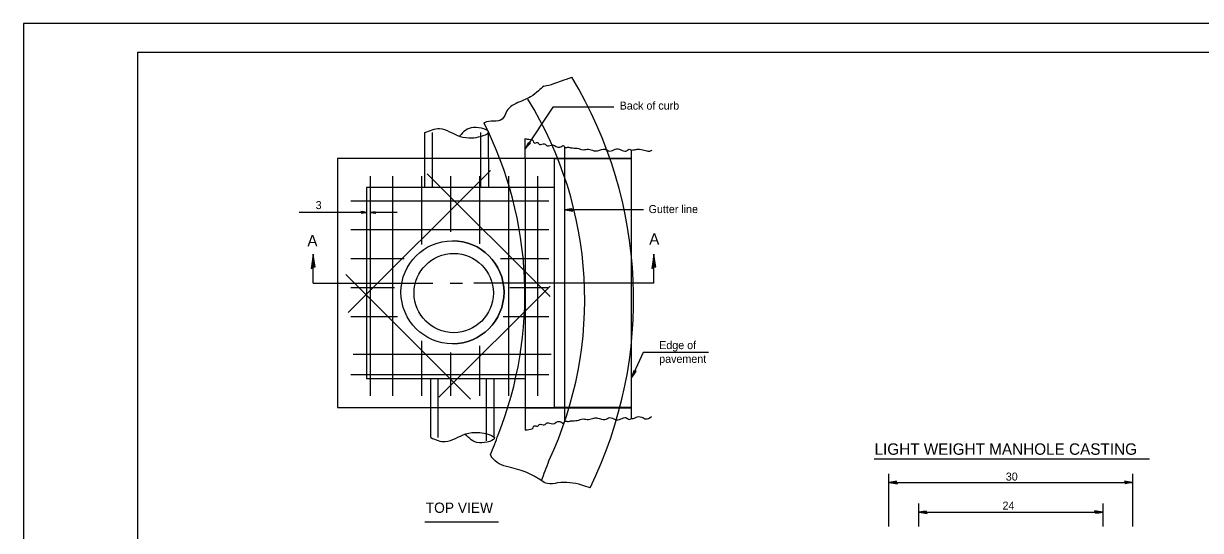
# Model space of a CAD drawing. Extents: x 0 to 2.83, y -0.1 to 1.83.
# Drawn here: x 0 to 1.716, y 1.094 to 1.833 of the extents above; entities that cross this region are included whole.
import ezdxf

# ---------------------------------------------------------------- set-up
doc = ezdxf.new("R2010")
doc.units = 0
for name, color, linetype in [('RD_Pr_Roadway_Dimensions', 7, 'Continuous'), ('RD_Pr_Roadway_Notes', 7, 'Continuous'), ('SH_General_Details', 7, 'Continuous'), ('SH_Printer_Plotting_Border', 7, 'Continuous'), ('STG_Traffic_Control', 7, 'Continuous')]:
    doc.layers.add(name, color=color, linetype=linetype)

msp = doc.modelspace()

# ---------------------------------------------------------------- linework, layer by layer
at = {"layer": 'RD_Pr_Roadway_Dimensions'}
for p, q in [((0.4999, 1.5579), (0.4017, 1.5579)), ((0.5448, 1.5579), (0.5052, 1.5579)), ((1.2616, 1.1), (1.2616, 1.1767)), ((1.6169, 1.1), (1.6169, 1.1767)), ((1.2616, 1.1642), (1.6169, 1.1642)), ((1.3049, 1.1), (1.3049, 1.1333)), ((1.5736, 1.1), (1.5736, 1.1333)), ((1.3049, 1.1207), (1.5736, 1.1207))]:
    msp.add_line(p, q, dxfattribs=at)
for points in [[(0.4923, 1.558), (0.4925, 1.5568), (0.4958, 1.5573), (0.4999, 1.5579), (0.4955, 1.5585), (0.4916, 1.5592), (0.4923, 1.558), (0.4926, 1.5572), (0.4971, 1.5579), (0.4922, 1.5587), (0.4929, 1.5578), (0.495, 1.5579), (0.493, 1.5582)], [(0.5128, 1.5577), (0.5125, 1.5589), (0.5093, 1.5584), (0.5052, 1.5579), (0.5096, 1.5572), (0.5135, 1.5566), (0.5128, 1.5577), (0.5125, 1.5585), (0.5079, 1.5579), (0.5129, 1.557), (0.5122, 1.558), (0.5101, 1.5578), (0.5121, 1.5575)], [(1.2731, 1.164), (1.2727, 1.1657), (1.2679, 1.165), (1.2616, 1.1642), (1.2683, 1.1632), (1.2741, 1.1622), (1.2731, 1.164), (1.2726, 1.1651), (1.2658, 1.1642), (1.2732, 1.1629), (1.2721, 1.1643), (1.269, 1.1641), (1.272, 1.1637)], [(1.6057, 1.1642), (1.6061, 1.1625), (1.6109, 1.1633), (1.6172, 1.1641), (1.6105, 1.165), (1.6047, 1.166), (1.6057, 1.1642), (1.6062, 1.1631), (1.613, 1.1641), (1.6056, 1.1654), (1.6066, 1.1639), (1.6098, 1.1641), (1.6068, 1.1646)], [(1.3164, 1.1206), (1.316, 1.1223), (1.3112, 1.1215), (1.3049, 1.1207), (1.3116, 1.1198), (1.3174, 1.1188), (1.3164, 1.1206), (1.3159, 1.1217), (1.3091, 1.1207), (1.3165, 1.1194), (1.3154, 1.1209), (1.3123, 1.1207), (1.3153, 1.1202)], [(1.5625, 1.121), (1.5628, 1.1193), (1.5677, 1.12), (1.5739, 1.1208), (1.5673, 1.1218), (1.5614, 1.1228), (1.5625, 1.121), (1.563, 1.1199), (1.5697, 1.1208), (1.5623, 1.1221), (1.5634, 1.1207), (1.5665, 1.1209), (1.5636, 1.1213)]]:
    msp.add_lwpolyline(points, dxfattribs=at)
at = {"layer": 'RD_Pr_Roadway_Notes'}
for p, q in [((0.7717, 1.7112), (0.7314, 1.6505)), ((0.8607, 1.7112), (0.7717, 1.7112)), ((0.9036, 1.5616), (0.7897, 1.5616)), ((0.9033, 1.3538), (0.8865, 1.3177)), ((0.9985, 1.3538), (0.9033, 1.3538)), ((1.2398, 1.1987), (1.6415, 1.1987)), ((0.5849, 1.1067), (0.6926, 1.1067))]:
    msp.add_line(p, q, dxfattribs=at)
for points in [[(0.7371, 1.6588), (0.7356, 1.6594), (0.7338, 1.6555), (0.7314, 1.6505), (0.7353, 1.6549), (0.7389, 1.6587), (0.7371, 1.6588), (0.736, 1.659), (0.7334, 1.6536), (0.738, 1.6584), (0.7364, 1.6583), (0.735, 1.6559), (0.7368, 1.6579)], [(0.7998, 1.5615), (0.7994, 1.563), (0.7952, 1.5624), (0.7897, 1.5616), (0.7955, 1.5608), (0.8007, 1.5599), (0.7998, 1.5615), (0.7993, 1.5625), (0.7934, 1.5616), (0.7999, 1.5605), (0.7989, 1.5618), (0.7962, 1.5616), (0.7988, 1.5612)], [(0.8911, 1.3262), (0.8896, 1.3266), (0.8883, 1.3224), (0.8867, 1.3172), (0.8899, 1.3221), (0.8929, 1.3264), (0.8911, 1.3262), (0.89, 1.3263), (0.8882, 1.3205), (0.892, 1.3259), (0.8904, 1.3256), (0.8894, 1.323), (0.8909, 1.3252)]]:
    msp.add_lwpolyline(points, dxfattribs=at)
at = {"layer": 'SH_General_Details'}
for p, q in [((0, 1.8333), (0, 0)), ((2.8333, 1.8333), (0, 1.8333)), ((0.5852, 1.6365), (0.5852, 1.6742)), ((0.5962, 1.5943), (0.5962, 1.6742)), ((0.6668, 1.5943), (0.6668, 1.6742)), ((0.6778, 1.6365), (0.6778, 1.6742)), ((0.7314, 1.6365), (0.7314, 1.6656)), ((0.7888, 1.6535), (0.7888, 1.2531)), ((0.8861, 1.2573), (0.8861, 1.6486)), ((0.4577, 1.6365), (0.4577, 1.2732)), ((0.8861, 1.6365), (0.4577, 1.6365)), ((0.5852, 1.5943), (0.5852, 1.6365)), ((0.6778, 1.6365), (0.6778, 1.5943)), ((0.7313, 1.6369), (0.8861, 1.6369)), ((0.7314, 1.6365), (0.7314, 1.5943)), ((0.7314, 1.6365), (0.7314, 1.2728)), ((0.7736, 1.6365), (0.7736, 1.2732)), ((0.7736, 1.6365), (0.8861, 1.6365)), ((0.4734, 1.4117), (0.6807, 1.619)), ((0.5885, 1.6143), (0.7677, 1.4352)), ((0.5052, 1.6107), (0.5052, 1.2906)), ((0.5379, 1.6107), (0.5379, 1.2906)), ((0.5801, 1.6107), (0.5801, 1.511)), ((0.6224, 1.6107), (0.6224, 1.5296)), ((0.6646, 1.6107), (0.6646, 1.5119)), ((0.7068, 1.6107), (0.7068, 1.2906)), ((0.7491, 1.6107), (0.7491, 1.2906)), ((0.4999, 1.5943), (0.4999, 1.3155)), ((0.7314, 1.5943), (0.4999, 1.5943)), ((0.7736, 1.5943), (0.7314, 1.5943)), ((0.7656, 1.5745), (0.4771, 1.5745)), ((0.7656, 1.5323), (0.4771, 1.5323)), ((0.4223, 1.4549), (0.4223, 1.4971)), ((0.919, 1.4549), (0.919, 1.4971)), ((0.5548, 1.49), (0.4771, 1.49)), ((0.7656, 1.49), (0.6954, 1.49)), ((0.4698, 1.4671), (0.6514, 1.2854)), ((0.4223, 1.4549), (0.5964, 1.4549)), ((0.5406, 1.4478), (0.4771, 1.4478)), ((0.6055, 1.2884), (0.7676, 1.4505)), ((0.622, 1.4549), (0.6397, 1.4549)), ((0.919, 1.4549), (0.6565, 1.4549)), ((0.7656, 1.4478), (0.7087, 1.4478)), ((0.5451, 1.4056), (0.4771, 1.4056)), ((0.7656, 1.4056), (0.699, 1.4056)), ((0.5801, 1.3704), (0.5801, 1.2906)), ((0.6646, 1.3633), (0.6646, 1.2906)), ((0.7691, 1.3509), (0.4807, 1.3509)), ((0.6224, 1.3536), (0.6224, 1.2906)), ((0.7656, 1.3211), (0.4771, 1.3211)), ((0.4999, 1.3155), (0.7314, 1.3155)), ((0.5936, 1.2732), (0.5936, 1.3155)), ((0.6046, 1.2294), (0.6046, 1.3155)), ((0.6749, 1.2246), (0.6749, 1.3155)), ((0.6859, 1.2732), (0.6859, 1.3155)), ((0.4577, 1.2732), (0.8861, 1.2732)), ((0.5936, 1.2294), (0.5936, 1.2732)), ((0.6859, 1.2299), (0.6859, 1.2732)), ((0.7314, 1.2728), (0.7314, 1.2403)), ((0.8861, 1.2722), (0.7316, 1.2722)), ((0.8861, 1.2732), (0.7736, 1.2732)), ((0.6821, 1.2013), (0.6808, 1.2047))]:
    msp.add_line(p, q, dxfattribs=at)
msp.add_lwpolyline([(0.1667, 1.7917), (2.7917, 1.7917), (2.7917, 0.0417), (0.1667, 0.0417)], close=True, dxfattribs=at)
for centre, radius in [((0.6253, 1.4414), 0.0751), ((0.6271, 1.4403), 0.0578)]:
    msp.add_circle(centre, radius, dxfattribs=at)
for centre, radius, start, end in [((0.2623, 1.431), 0.6271, 334.0073, 31.1007), ((0.2623, 1.431), 0.5558, 334.9635, 31.6694), ((0.1751, 1.438), 0.5558, 338.43, 26.8019), ((0.6253, 1.4414), 0.0751, 270, 90), ((0.1008, 1.4431), 0.6271, 337.6555, 340.4963), ((0.1748, 1.4052), 0.6271, 337.6555, 340.4963)]:
    msp.add_arc(centre, radius, start, end, dxfattribs=at)
for points in [[(0.7584, 1.742), (0.7731, 1.7457), (0.7841, 1.7497), (0.7993, 1.755)], [(0.7584, 1.742), (0.7507, 1.7353), (0.7392, 1.7265), (0.718, 1.7168), (0.7047, 1.7061), (0.6976, 1.6938), (0.672, 1.6885), (0.6714, 1.6881)], [(0.5852, 1.6742), (0.6063, 1.6801), (0.6364, 1.6688), (0.6532, 1.6666), (0.6667, 1.6688), (0.6778, 1.6742), (0.656, 1.6818), (0.6358, 1.6694)], [(0.7314, 1.6656), (0.7343, 1.6649), (0.7428, 1.6621), (0.7442, 1.6592), (0.7492, 1.6599), (0.752, 1.6571), (0.7591, 1.6578), (0.7633, 1.655), (0.7711, 1.6564), (0.7817, 1.6529), (0.7874, 1.655), (0.7888, 1.6529), (0.7931, 1.6529), (0.798, 1.6521), (0.8072, 1.6514), (0.8157, 1.6493), (0.8235, 1.65), (0.8313, 1.6479), (0.8369, 1.6479), (0.8475, 1.65), (0.8546, 1.6472), (0.8624, 1.65), (0.8709, 1.6493), (0.878, 1.6472), (0.8829, 1.65), (0.8861, 1.6486)], [(0.8861, 1.6486), (0.8907, 1.6493), (0.8957, 1.65), (0.9049, 1.6486), (0.9119, 1.6472), (0.9162, 1.6486)], [(0.7314, 1.2403), (0.7343, 1.241), (0.7428, 1.2439), (0.7442, 1.2467), (0.7492, 1.246), (0.752, 1.2488), (0.7591, 1.2481), (0.7633, 1.251), (0.7711, 1.2495), (0.7817, 1.2531), (0.7874, 1.251), (0.7888, 1.2531), (0.7931, 1.2531), (0.798, 1.2538), (0.8072, 1.2545), (0.8157, 1.2566), (0.8235, 1.2559), (0.8313, 1.258), (0.8369, 1.258), (0.8475, 1.2559), (0.8546, 1.2587), (0.8624, 1.2559), (0.8709, 1.2566), (0.878, 1.2587), (0.8829, 1.2559), (0.8861, 1.2573)], [(0.8861, 1.2573), (0.8907, 1.258), (0.8921, 1.2587), (0.9013, 1.2594), (0.907, 1.2566), (0.9155, 1.2601)], [(0.5936, 1.2294), (0.6147, 1.2236), (0.6448, 1.2349), (0.6617, 1.2371), (0.6752, 1.2349), (0.6863, 1.2294), (0.6645, 1.2219), (0.6443, 1.2343)], [(0.826, 1.1562), (0.8137, 1.1603), (0.7786, 1.1633), (0.7636, 1.1623), (0.7548, 1.1668), (0.7405, 1.1754), (0.7154, 1.1844), (0.6873, 1.1954), (0.6818, 1.2016)]]:
    msp.add_spline(points, degree=3, dxfattribs=at)
at = {"layer": 'SH_Printer_Plotting_Border'}
msp.add_lwpolyline([(0, 0), (2.8333, 0), (2.8333, 1.8333), (0, 1.8333)], close=True, dxfattribs=at)
at = {"layer": 'STG_Traffic_Control'}
for points in [[(0.422, 1.478), (0.4249, 1.4786), (0.4236, 1.4867), (0.4223, 1.4971), (0.4208, 1.486), (0.4191, 1.4763), (0.422, 1.478), (0.4239, 1.4788), (0.4223, 1.4901), (0.4201, 1.4778), (0.4225, 1.4796), (0.4222, 1.4848), (0.4214, 1.4798)], [(0.9187, 1.478), (0.9216, 1.4786), (0.9204, 1.4867), (0.919, 1.4971), (0.9175, 1.486), (0.9158, 1.4763), (0.9187, 1.478), (0.9206, 1.4788), (0.919, 1.4901), (0.9168, 1.4778), (0.9193, 1.4796), (0.9189, 1.4848), (0.9182, 1.4798)]]:
    msp.add_lwpolyline(points, dxfattribs=at)

# ---------------------------------------------------------------- texts
at = {"layer": 'RD_Pr_Roadway_Dimensions'}
for s, height, p in [('3', 0.0117, (0.4258, 1.5627)), ('30', 0.01167, (1.4319, 1.1668)), ('24', 0.01167, (1.4271, 1.1245))]:
    msp.add_text(s, height=height, dxfattribs=at).set_placement(p)
at = {"layer": 'RD_Pr_Roadway_Notes'}
for s, height, p in [('Back of curb', 0.011667, (0.869, 1.7078)), ('Gutter line', 0.011667, (0.9112, 1.5569)), ('Edge of', 0.01167, (0.9266, 1.3585)), ('pavement', 0.01167, (0.9266, 1.3385)), ('LIGHT WEIGHT MANHOLE CASTING', 0.016667, (1.2405, 1.2044)), ('TOP VIEW', 0.015, (0.5863, 1.1197))]:
    msp.add_text(s, height=height, dxfattribs=at).set_placement(p)
at = {"layer": 'SH_General_Details'}
for p in [(0.912, 1.5107), (0.4137, 1.5082)]:
    msp.add_text('A', height=0.0167, dxfattribs=at).set_placement(p)

doc.saveas('drawing.dxf')
